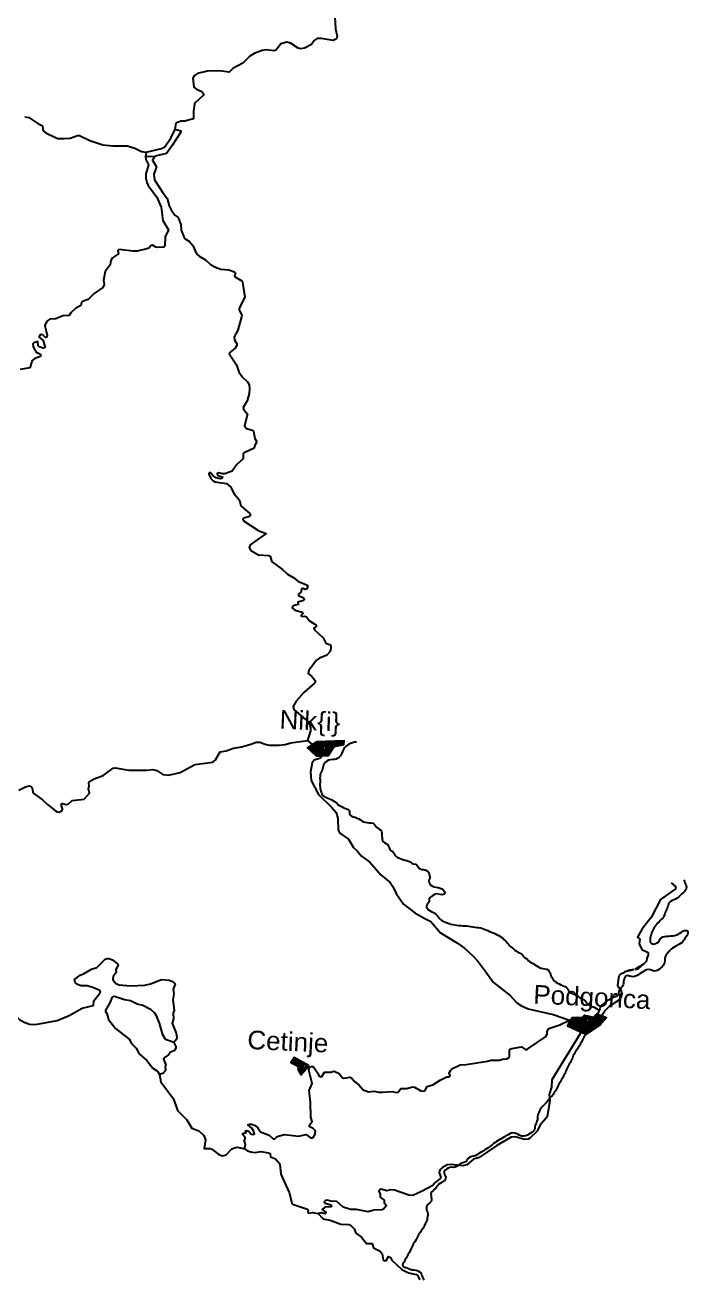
# Model space of a CAD drawing. Header units: metres. Extents: x 13.21 to 19.52, y 42.14 to 46.62.
# Drawn here: x 18.585 to 19.384, y 42.135 to 43.649 of the extents above; entities that cross this region are included whole.
import ezdxf

# ---------------------------------------------------------------- set-up
doc = ezdxf.new("R2010")
doc.units = ezdxf.units.M
doc.header["$MEASUREMENT"] = 0
for name, color, linetype in [('CESTE', 5, 'Continuous'), ('grad_ino', 252, 'Continuous'), ('naziv_ino', 252, 'Continuous'), ('PRUGE', 7, 'Continuous')]:
    doc.layers.add(name, color=color, linetype=linetype)
doc.styles.get("Standard").update_dxf_attribs({"font": 'arial.ttf'})

# ---------------------------------------------------------------- blocks, each defined once
blk = doc.blocks.new('*X43')
at = {"color": 0}
for p, q in [((18.9055, 42.3974), (18.9206, 42.3969)), ((18.9061, 42.3983), (18.9189, 42.3979)), ((18.9066, 42.3992), (18.9172, 42.3988)), ((18.9069, 42.3965), (18.9223, 42.396)), ((18.9072, 42.4001), (18.9155, 42.3998)), ((18.9078, 42.401), (18.9138, 42.4008)), ((18.9083, 42.4018), (18.9121, 42.4017)), ((18.9087, 42.3955), (18.924, 42.395)), ((18.9089, 42.4027), (18.9105, 42.4027)), ((18.9106, 42.3946), (18.9199, 42.3942)), ((18.9124, 42.3936), (18.9192, 42.3934)), ((18.9138, 42.3891), (18.9234, 42.3887)), ((18.914, 42.3899), (18.9241, 42.3896)), ((18.9142, 42.3908), (18.9249, 42.3905)), ((18.9143, 42.3926), (18.9192, 42.3925)), ((18.9144, 42.3917), (18.9201, 42.3915)), ((18.9144, 42.3881), (18.9226, 42.3879)), ((18.9149, 42.3872), (18.9218, 42.387)), ((18.9155, 42.3863), (18.921, 42.3861)), ((18.9161, 42.3854), (18.9202, 42.3852)), ((18.9166, 42.3845), (18.9195, 42.3844)), ((18.9172, 42.3835), (18.9187, 42.3835)), ((18.9177, 42.3826), (18.9179, 42.3826)), ((18.9229, 42.3914), (18.9257, 42.3913)), ((18.9234, 42.3941), (18.9256, 42.3941)), ((18.9238, 42.3923), (18.9265, 42.3922)), ((18.924, 42.3932), (18.9273, 42.3931))]:
    blk.add_line(p, q, dxfattribs=at)
blk = doc.blocks.new('*X44')
at = {"color": 0}
for p, q in [((19.2736, 42.4554), (19.2763, 42.4553)), ((19.239, 42.4414), (19.2744, 42.4401)), ((19.2395, 42.4422), (19.2756, 42.4409)), ((19.24, 42.4431), (19.2769, 42.4418)), ((19.2405, 42.444), (19.2781, 42.4426)), ((19.241, 42.4449), (19.2789, 42.4435)), ((19.241, 42.4404), (19.2731, 42.4392)), ((19.2415, 42.4458), (19.2796, 42.4444)), ((19.242, 42.4467), (19.2622, 42.4459)), ((19.2425, 42.4475), (19.2609, 42.4469)), ((19.243, 42.4484), (19.2607, 42.4478)), ((19.2434, 42.4493), (19.2612, 42.4486)), ((19.2439, 42.4502), (19.2835, 42.4487)), ((19.2444, 42.4511), (19.2843, 42.4496)), ((19.2497, 42.4518), (19.2851, 42.4505)), ((19.2575, 42.4524), (19.2698, 42.4519)), ((19.2582, 42.4533), (19.2656, 42.453)), ((19.259, 42.4541), (19.2614, 42.454)), ((19.2638, 42.4458), (19.2804, 42.4452)), ((19.2652, 42.4485), (19.2827, 42.4478)), ((19.2653, 42.4467), (19.2812, 42.4461)), ((19.2656, 42.4476), (19.282, 42.447)), ((19.2706, 42.4519), (19.2858, 42.4513)), ((19.2713, 42.4528), (19.2842, 42.4523)), ((19.2721, 42.4536), (19.2816, 42.4533)), ((19.2729, 42.4545), (19.279, 42.4543)), ((19.2431, 42.4394), (19.2719, 42.4383)), ((19.2452, 42.4384), (19.2706, 42.4375)), ((19.2473, 42.4375), (19.2694, 42.4366)), ((19.2494, 42.4365), (19.2681, 42.4358)), ((19.2515, 42.4355), (19.2669, 42.4349)), ((19.2536, 42.4345), (19.2656, 42.4341)), ((19.2557, 42.4335), (19.2644, 42.4332)), ((19.2578, 42.4326), (19.2631, 42.4324)), ((19.2599, 42.4316), (19.2619, 42.4315))]:
    blk.add_line(p, q, dxfattribs=at)
blk = doc.blocks.new('*X45')
at = {"color": 0}
for p, q in [((18.9256, 42.7766), (18.9435, 42.776)), ((18.9267, 42.7775), (18.9434, 42.7769)), ((18.9267, 42.7757), (18.9446, 42.775)), ((18.9277, 42.7747), (18.9544, 42.7738)), ((18.9279, 42.7783), (18.9439, 42.7778)), ((18.9287, 42.7738), (18.9538, 42.7729)), ((18.9292, 42.7792), (18.9573, 42.7782)), ((18.9297, 42.7729), (18.9532, 42.772)), ((18.9305, 42.78), (18.961, 42.779)), ((18.9317, 42.7809), (18.9648, 42.7797)), ((18.933, 42.7817), (18.9686, 42.7805)), ((18.9343, 42.7826), (18.9687, 42.7814)), ((18.9356, 42.7835), (18.9688, 42.7823)), ((18.9368, 42.7843), (18.969, 42.7832)), ((18.9468, 42.775), (18.955, 42.7747)), ((18.9475, 42.7848), (18.9691, 42.7841)), ((18.9478, 42.7776), (18.9567, 42.7773)), ((18.948, 42.7758), (18.9555, 42.7756)), ((18.9482, 42.7767), (18.9561, 42.7764)), ((18.9585, 42.7854), (18.9692, 42.785)), ((18.9307, 42.7719), (18.9526, 42.7712)), ((18.9317, 42.771), (18.952, 42.7703)), ((18.9328, 42.77), (18.9515, 42.7694)), ((18.9338, 42.7691), (18.9509, 42.7685)), ((18.9348, 42.7682), (18.9503, 42.7676)), ((18.9358, 42.7672), (18.9415, 42.767))]:
    blk.add_line(p, q, dxfattribs=at)

msp = doc.modelspace()

# ---------------------------------------------------------------- linework, layer by layer
at = {"layer": 'CESTE'}
for p, q in [((18.7306, 43.4952), (18.7301, 43.4902)), ((18.7301, 43.4902), (18.7418, 43.4907)), ((19.1248, 42.5258), (19.1306, 42.5195)), ((19.1248, 42.5258), (19.1306, 42.5195)), ((19.1306, 42.5195), (19.1405, 42.5066)), ((19.3305, 42.5158), (19.3201, 42.5094)), ((19.3362, 42.5298), (19.3361, 42.5267)), ((19.3105, 42.5073), (19.3077, 42.5063)), ((19.3105, 42.5073), (19.3189, 42.5093)), ((18.6875, 42.4701), (18.6814, 42.4596)), ((19.2612, 42.4431), (19.2414, 42.4485))]:
    msp.add_line(p, q, dxfattribs=at)
for points in [[(18.9713, 43.6709), (18.9669, 43.6694), (18.9635, 43.6668), (18.9585, 43.6586), (18.9593, 43.6443), (18.9611, 43.6354), (18.9605, 43.6319), (18.9564, 43.6301), (18.9419, 43.6324), (18.9369, 43.6324), (18.9332, 43.6302), (18.93, 43.6254), (18.9216, 43.6208)], [(18.8901, 43.6214), (18.8872, 43.6185), (18.885, 43.6177), (18.8753, 43.6189), (18.8706, 43.618), (18.8618, 43.6147), (18.856, 43.6113), (18.8474, 43.6026), (18.8355, 43.5961), (18.831, 43.5918), (18.8191, 43.5935), (18.8043, 43.5932), (18.7927, 43.5902), (18.7889, 43.5879), (18.7869, 43.5846), (18.7883, 43.5739), (18.7916, 43.5713), (18.7979, 43.5684), (18.8002, 43.5653), (18.7995, 43.5636), (18.7901, 43.5553), (18.7892, 43.5536), (18.7877, 43.5447), (18.7879, 43.5356), (18.7785, 43.5332)], [(18.9142, 43.6209), (18.9049, 43.6269), (18.9003, 43.6279), (18.8933, 43.626), (18.8901, 43.6214)], [(18.9216, 43.6208), (18.917, 43.6198), (18.9142, 43.6209)], [(18.5844, 43.5381), (18.5891, 43.537), (18.6001, 43.5298), (18.6043, 43.528), (18.6058, 43.5266), (18.6067, 43.5212), (18.6097, 43.5185), (18.6221, 43.5127), (18.6244, 43.512), (18.6317, 43.5119)], [(18.7658, 43.5232), (18.7671, 43.5304), (18.7685, 43.5317), (18.7731, 43.5333), (18.7785, 43.5332)], [(18.6317, 43.5119), (18.639, 43.5123), (18.648, 43.5154), (18.6504, 43.5153), (18.6627, 43.5093), (18.6784, 43.5041), (18.6906, 43.503), (18.7079, 43.503), (18.717, 43.5003), (18.725, 43.4961), (18.7306, 43.4952)], [(18.7306, 43.4952), (18.7492, 43.4998), (18.7531, 43.5018), (18.7609, 43.513), (18.7658, 43.5232)], [(18.7658, 43.5232), (18.7726, 43.5212), (18.7725, 43.5194), (18.762, 43.5032)], [(18.762, 43.5032), (18.7552, 43.4936), (18.7418, 43.4907)], [(18.7301, 43.4902), (18.7303, 43.4866), (18.7337, 43.4799), (18.7305, 43.4694), (18.7304, 43.464), (18.7316, 43.4587), (18.733, 43.4553), (18.7438, 43.4412), (18.7487, 43.4291), (18.7508, 43.4131), (18.7576, 43.4016), (18.7535, 43.3933), (18.7533, 43.3825), (18.752, 43.3809), (18.7448, 43.3803), (18.7425, 43.3807), (18.7385, 43.3832), (18.7368, 43.3828), (18.7338, 43.3797), (18.7317, 43.3788), (18.72, 43.376), (18.7151, 43.3759), (18.6979, 43.3778), (18.6967, 43.3766), (18.6973, 43.3729), (18.6902, 43.368), (18.6883, 43.3647), (18.6872, 43.3593), (18.6812, 43.3516), (18.6793, 43.3409), (18.6803, 43.3356), (18.6787, 43.3322), (18.668, 43.3248), (18.6607, 43.3176), (18.6541, 43.3152), (18.6526, 43.3137), (18.6521, 43.3102), (18.6461, 43.3072), (18.6398, 43.3017), (18.6378, 43.2985), (18.6304, 43.2979), (18.6219, 43.2944), (18.6145, 43.2939), (18.611, 43.2915), (18.6086, 43.2864), (18.6115, 43.2741), (18.6109, 43.2721), (18.6095, 43.272), (18.6062, 43.2752), (18.6041, 43.2753), (18.602, 43.2742), (18.6019, 43.2724), (18.6067, 43.2683), (18.6089, 43.2597), (18.6064, 43.259), (18.6019, 43.2605), (18.6006, 43.2619), (18.6003, 43.267), (18.5955, 43.2655), (18.594, 43.2642), (18.5946, 43.2606), (18.5981, 43.254), (18.6024, 43.2521), (18.6038, 43.2507), (18.6032, 43.2489), (18.5966, 43.2465), (18.5933, 43.2439), (18.5905, 43.2351), (18.5789, 43.2332)], [(18.7418, 43.4907), (18.7386, 43.4859), (18.7431, 43.4777), (18.7399, 43.469), (18.7407, 43.4619), (18.7512, 43.4457), (18.7563, 43.4396), (18.7584, 43.4308), (18.7611, 43.4257), (18.7652, 43.4192), (18.769, 43.4169), (18.7699, 43.4153), (18.7724, 43.4083), (18.773, 43.4012), (18.7766, 43.3926), (18.7777, 43.391), (18.7832, 43.3874), (18.7872, 43.3829), (18.7916, 43.3726), (18.7945, 43.3698), (18.8023, 43.3653), (18.8085, 43.3598), (18.8144, 43.3565), (18.821, 43.3541), (18.8306, 43.3535), (18.8373, 43.351), (18.8386, 43.3496), (18.8373, 43.3462), (18.8384, 43.3446), (18.846, 43.34), (18.847, 43.3384), (18.8497, 43.3205), (18.8431, 43.307), (18.8431, 43.3053), (18.8461, 43.2984), (18.8459, 43.2967), (18.8414, 43.2808), (18.8369, 43.2726), (18.8373, 43.269), (18.8402, 43.2641), (18.8401, 43.2623), (18.8381, 43.259), (18.8316, 43.2536), (18.831, 43.2519), (18.8398, 43.239), (18.8424, 43.2303), (18.8469, 43.2239), (18.8531, 43.2184), (18.8548, 43.215), (18.8556, 43.2097), (18.8549, 43.2043), (18.8525, 43.1955), (18.8479, 43.1872), (18.8482, 43.1855), (18.853, 43.1793), (18.8495, 43.1652), (18.8516, 43.1621), (18.8586, 43.1602), (18.8601, 43.159), (18.8618, 43.15), (18.8639, 43.1468), (18.8639, 43.145), (18.8618, 43.1418), (18.8611, 43.1383), (18.8489, 43.1326), (18.8478, 43.131), (18.8478, 43.1256), (18.8402, 43.1186), (18.8344, 43.1107), (18.8256, 43.1075), (18.8232, 43.1073), (18.8185, 43.1085), (18.8166, 43.1079), (18.8167, 43.1059), (18.8231, 43.1034), (18.822, 43.1018), (18.8199, 43.1013), (18.8151, 43.1025), (18.8114, 43.1049), (18.8089, 43.1082), (18.8073, 43.1088), (18.8063, 43.1069), (18.8086, 43.1018), (18.8114, 43.0989), (18.8135, 43.0979), (18.8278, 43.0957), (18.8325, 43.0916), (18.8369, 43.0832), (18.8434, 43.0756), (18.8451, 43.0686), (18.8564, 43.0591), (18.8566, 43.0573), (18.8553, 43.0559), (18.8485, 43.0539), (18.8475, 43.0522), (18.8482, 43.0505), (18.8666, 43.0387), (18.8754, 43.0353), (18.8562, 43.0218), (18.855, 43.0183), (18.8569, 43.015), (18.8664, 43.0098), (18.8787, 43.0088), (18.8805, 43.0079), (18.8818, 43.0026), (18.8831, 43.001), (18.8953, 42.9921), (18.9013, 42.9865), (18.909, 42.9821), (18.9135, 42.9778), (18.9243, 42.9735), (18.9257, 42.9722), (18.9246, 42.9686), (18.9227, 42.968), (18.9204, 42.969), (18.918, 42.9686), (18.9177, 42.9652), (18.9146, 42.9622), (18.9144, 42.9607), (18.9207, 42.9579), (18.9216, 42.9562), (18.9207, 42.9545), (18.9137, 42.9526), (18.914, 42.9496), (18.909, 42.9486), (18.9073, 42.9474), (18.9068, 42.9457), (18.9102, 42.9431), (18.9193, 42.9407), (18.9199, 42.9389), (18.9177, 42.9361), (18.9198, 42.9351), (18.9223, 42.9356), (18.924, 42.9348), (18.9279, 42.93), (18.9353, 42.9254), (18.9361, 42.9236), (18.933, 42.9211), (18.9337, 42.9193), (18.9444, 42.9096), (18.9473, 42.903), (18.9519, 42.9015), (18.9533, 42.9001), (18.9535, 42.8965), (18.9526, 42.8929), (18.9486, 42.8885), (18.9399, 42.8852), (18.9363, 42.8828), (18.9269, 42.8702), (18.926, 42.8666), (18.9307, 42.8628), (18.9345, 42.8581), (18.9346, 42.8564), (18.9336, 42.8547), (18.9209, 42.8438), (18.9117, 42.8333)], [(18.9117, 42.8333), (18.9082, 42.8266), (18.9089, 42.8231), (18.9206, 42.8132)], [(18.9206, 42.8132), (18.9271, 42.8079), (18.929, 42.8009), (18.9289, 42.7973), (18.9252, 42.7859)], [(18.5774, 42.7256), (18.5854, 42.7298), (18.59, 42.7311), (18.5921, 42.7304), (18.5934, 42.7288), (18.5941, 42.7235), (18.5953, 42.7219), (18.6057, 42.7143), (18.6116, 42.7086), (18.6215, 42.7007), (18.6233, 42.6995), (18.6257, 42.6991), (18.6293, 42.7014), (18.6297, 42.7032), (18.6282, 42.7085), (18.6298, 42.7097), (18.6343, 42.7086), (18.6367, 42.7091), (18.6414, 42.7132), (18.6559, 42.7148), (18.6626, 42.7221), (18.6613, 42.7273), (18.6621, 42.7309), (18.6617, 42.7344), (18.6626, 42.7361), (18.6681, 42.7396), (18.6791, 42.7435), (18.6909, 42.7525), (18.6932, 42.7528), (18.7099, 42.7499), (18.7318, 42.7499), (18.739, 42.7506), (18.7435, 42.7494), (18.7508, 42.7446), (18.7579, 42.7438), (18.7718, 42.7471), (18.7895, 42.7566), (18.811, 42.7597), (18.8142, 42.7623), (18.8202, 42.772), (18.8273, 42.7732), (18.8361, 42.7764), (18.8456, 42.7779), (18.8569, 42.7812), (18.8633, 42.7838), (18.868, 42.7837), (18.8744, 42.7811), (18.8792, 42.7801), (18.8913, 42.78), (18.8985, 42.7808), (18.9052, 42.783), (18.9252, 42.7859)], [(18.9252, 42.7859), (18.9363, 42.7765), (18.9426, 42.7688), (18.9416, 42.7654), (18.9398, 42.7641), (18.9332, 42.7619), (18.9308, 42.7588), (18.929, 42.7481), (18.9298, 42.7374), (18.9386, 42.7207), (18.9547, 42.7049), (18.9598, 42.6987), (18.9619, 42.6917), (18.9625, 42.6774), (18.9643, 42.6741), (18.9748, 42.6666), (18.9807, 42.6568), (18.9854, 42.6527), (18.9902, 42.6464), (19.0007, 42.639), (19.0137, 42.6238), (19.0249, 42.6143), (19.0283, 42.6096), (19.0323, 42.6011), (19.041, 42.5883), (19.0547, 42.578), (19.066, 42.5713), (19.0742, 42.5675), (19.0859, 42.5538), (19.1064, 42.5412), (19.1149, 42.5348), (19.1248, 42.5258)], [(19.364, 42.6139), (19.3687, 42.6099), (19.3694, 42.6081), (19.3688, 42.6064), (19.3511, 42.5941), (19.3397, 42.5724), (19.3288, 42.5584), (19.3232, 42.5484), (19.3261, 42.5459), (19.3253, 42.5406), (19.3284, 42.5337), (19.3362, 42.5298)], [(18.6672, 42.4661), (18.6676, 42.4715), (18.6748, 42.4808), (18.6758, 42.4826), (18.6751, 42.484), (18.6666, 42.4877), (18.6598, 42.4896), (18.6525, 42.4898), (18.648, 42.4912), (18.6451, 42.494), (18.6442, 42.4975), (18.651, 42.5026), (18.6553, 42.5042), (18.6647, 42.5099), (18.6711, 42.5121), (18.6813, 42.5221), (18.6835, 42.5229), (18.6859, 42.5228), (18.6902, 42.5211), (18.6968, 42.5159), (18.6972, 42.5142), (18.6944, 42.5093), (18.6948, 42.5058), (18.6911, 42.5012), (18.6904, 42.4976), (18.6938, 42.4929), (18.698, 42.4911), (18.7123, 42.4898), (18.7293, 42.4906), (18.7362, 42.4922), (18.7491, 42.4974), (18.7587, 42.4966), (18.7631, 42.4952), (18.7658, 42.4923), (18.7632, 42.4853), (18.7643, 42.4801), (18.763, 42.4729), (18.7646, 42.4605), (18.7635, 42.457), (18.7637, 42.4499), (18.7621, 42.4449), (18.7669, 42.4328), (18.7679, 42.4275), (18.7676, 42.4257), (18.7641, 42.4216)], [(19.3201, 42.5094), (19.3245, 42.5107), (19.3305, 42.5158)], [(19.3361, 42.5267), (19.3344, 42.5233), (19.3343, 42.5197), (19.3305, 42.5158)], [(19.1405, 42.5066), (19.1496, 42.494), (19.1696, 42.4782), (19.1779, 42.4694), (19.1833, 42.4658), (19.1916, 42.4621), (19.2218, 42.4554), (19.2414, 42.4485)], [(19.2612, 42.4431), (19.2676, 42.4457), (19.2724, 42.4464), (19.2763, 42.4484), (19.2841, 42.4595), (19.2896, 42.4654), (19.3023, 42.4737), (19.3042, 42.477), (19.3049, 42.4805), (19.3038, 42.484), (19.3, 42.4886), (19.2996, 42.4903), (19.3008, 42.4993), (19.3018, 42.5027), (19.3033, 42.5042), (19.3077, 42.5063)], [(19.3189, 42.5093), (19.3142, 42.5087), (19.3105, 42.5073)], [(18.7641, 42.4216), (18.7552, 42.4245), (18.7536, 42.4258), (18.7507, 42.4308), (18.7469, 42.4449), (18.7432, 42.4534), (18.7413, 42.4567), (18.7367, 42.4609), (18.7267, 42.4659), (18.7199, 42.4678), (18.7118, 42.4718), (18.7048, 42.4731), (18.6936, 42.4766), (18.6911, 42.4768), (18.6893, 42.4758), (18.6875, 42.4701)], [(18.4963, 42.4593), (18.5028, 42.4646), (18.5072, 42.4662), (18.512, 42.4668), (18.5144, 42.4667), (18.5176, 42.464), (18.5219, 42.4623), (18.5272, 42.4586), (18.5316, 42.4571), (18.5388, 42.4572), (18.5601, 42.4607), (18.5691, 42.4578), (18.5779, 42.4493), (18.5835, 42.4458), (18.5902, 42.4437), (18.5974, 42.4432), (18.6233, 42.4481), (18.6381, 42.4542), (18.6537, 42.4627), (18.6672, 42.4661)], [(18.6814, 42.4596), (18.6834, 42.4563), (18.6854, 42.4493), (18.6939, 42.4384), (18.7104, 42.4254), (18.7131, 42.4204), (18.7186, 42.4145), (18.7223, 42.4078), (18.7315, 42.3996), (18.739, 42.3903), (18.7443, 42.3867), (18.7468, 42.3828)], [(18.8493, 42.2933), (18.8504, 42.2986), (18.8488, 42.3037), (18.8502, 42.3052), (18.8501, 42.3069), (18.8474, 42.31), (18.8474, 42.3117), (18.8515, 42.313), (18.8506, 42.315), (18.8523, 42.3153), (18.8544, 42.3143), (18.8571, 42.3112), (18.8594, 42.3106), (18.8613, 42.3112), (18.8604, 42.3148), (18.8583, 42.3181), (18.8534, 42.322), (18.8553, 42.323), (18.8578, 42.3231), (18.8621, 42.3213), (18.8654, 42.3187), (18.8685, 42.3138), (18.879, 42.3096), (18.8838, 42.3054), (18.8859, 42.3051), (18.8887, 42.3081), (18.8977, 42.3104), (18.9144, 42.3085), (18.9239, 42.3103), (18.9288, 42.3065), (18.931, 42.3066), (18.9329, 42.3078), (18.9347, 42.3112), (18.935, 42.3147), (18.9323, 42.3176), (18.9283, 42.3198), (18.9275, 42.3213), (18.9308, 42.3262), (18.9293, 42.3315), (18.929, 42.3494), (18.9273, 42.3637), (18.931, 42.3721), (18.9268, 42.388), (18.9279, 42.3915), (18.9299, 42.3926), (18.932, 42.3926), (18.938, 42.3846), (18.9389, 42.3811), (18.9408, 42.3801), (18.9428, 42.3806), (18.9458, 42.3855), (18.953, 42.3858), (18.9576, 42.3867), (18.9637, 42.3839), (18.967, 42.3791), (18.9692, 42.3784), (18.9764, 42.3796), (18.9783, 42.3789), (18.982, 42.3742), (18.9871, 42.3703), (18.9926, 42.3645), (18.999, 42.3619), (19.0062, 42.3626), (19.0108, 42.3615), (19.0157, 42.3614), (19.0276, 42.3623), (19.0323, 42.3612), (19.0345, 42.3614), (19.0378, 42.366), (19.0452, 42.3661), (19.052, 42.368), (19.0544, 42.3676), (19.0622, 42.3633), (19.0645, 42.3628), (19.0668, 42.3633), (19.0696, 42.3683), (19.0764, 42.3702), (19.0854, 42.3762), (19.0935, 42.3802), (19.0961, 42.3801), (19.0972, 42.3811), (19.0962, 42.3848), (19.0982, 42.388), (19.0996, 42.3895), (19.1093, 42.3946), (19.1166, 42.3947), (19.1426, 42.3988), (19.1469, 42.4003), (19.1566, 42.4001), (19.161, 42.4015), (19.1658, 42.4019), (19.1679, 42.4028), (19.1689, 42.4044), (19.169, 42.4116), (19.1698, 42.4132), (19.1717, 42.4143), (19.1836, 42.4162), (19.1886, 42.4127), (19.1909, 42.4137), (19.2123, 42.4283), (19.2145, 42.4314), (19.2144, 42.4351), (19.2164, 42.4383), (19.2295, 42.4428), (19.2414, 42.4485)], [(19.2612, 42.4431), (19.2199, 42.3763), (19.2196, 42.3674), (19.2168, 42.3586), (19.2177, 42.3515), (19.2145, 42.3319), (19.2054, 42.3214), (19.2022, 42.3146), (19.1934, 42.3061), (19.1916, 42.3049), (19.1869, 42.3044), (19.1756, 42.3077), (19.1709, 42.3072), (19.1538, 42.2972), (19.1322, 42.2828), (19.1256, 42.2807), (19.1175, 42.274), (19.113, 42.2728), (19.0987, 42.2743), (19.0939, 42.2738), (19.088, 42.2706), (19.0851, 42.2678), (19.0842, 42.2643), (19.0861, 42.259), (19.0855, 42.2574), (19.0788, 42.2522), (19.0763, 42.2491), (19.0628, 42.2416), (19.0524, 42.237), (19.0477, 42.2371), (19.0303, 42.2433), (19.0254, 42.2436), (19.0208, 42.2426), (19.014, 42.2447), (19.0122, 42.2438), (19.0114, 42.2421), (19.0128, 42.2386), (19.0128, 42.235), (19.018, 42.2314), (19.0177, 42.2279), (19.0207, 42.2249), (19.0171, 42.2204), (19.015, 42.2196), (19.0054, 42.2191), (18.9986, 42.2173), (18.9846, 42.22), (18.9774, 42.2202), (18.9684, 42.2229), (18.9609, 42.2298), (18.9537, 42.23), (18.949, 42.2311), (18.9467, 42.2306), (18.9454, 42.2292), (18.9465, 42.2275), (18.9534, 42.2258), (18.9548, 42.2241), (18.9538, 42.2232), (18.9463, 42.2227), (18.943, 42.22), (18.948, 42.2162), (18.9466, 42.2149), (18.9423, 42.2161), (18.9383, 42.215)], [(18.7641, 42.4216), (18.7667, 42.4166), (18.7664, 42.4148), (18.7644, 42.4115), (18.7603, 42.4098), (18.7577, 42.4067), (18.7523, 42.403), (18.7518, 42.4014), (18.7545, 42.3945), (18.7535, 42.3928), (18.7541, 42.3875), (18.7516, 42.3845), (18.7468, 42.3828)], [(18.7468, 42.3828), (18.7486, 42.3739), (18.7637, 42.3534), (18.7684, 42.3396), (18.7799, 42.328), (18.786, 42.3181), (18.7944, 42.315), (18.8004, 42.3094), (18.8022, 42.3042), (18.8007, 42.2935), (18.8079, 42.2936), (18.8101, 42.2929), (18.8184, 42.2864), (18.8227, 42.2847), (18.8272, 42.2859), (18.8342, 42.2931), (18.8386, 42.2946), (18.8409, 42.295), (18.8493, 42.2933)], [(18.8493, 42.2933), (18.8528, 42.2908), (18.8572, 42.2894), (18.862, 42.2887), (18.869, 42.29), (18.8785, 42.2884), (18.8802, 42.2874), (18.8807, 42.2837), (18.8866, 42.281), (18.8919, 42.275), (18.8931, 42.2625), (18.9032, 42.2404), (18.9065, 42.228), (18.9078, 42.2266), (18.912, 42.2247), (18.9253, 42.2204), (18.9263, 42.2189), (18.9258, 42.2171), (18.927, 42.2154), (18.9314, 42.2163), (18.9383, 42.215)], [(18.9383, 42.215), (18.9437, 42.209), (18.9457, 42.2083), (18.9528, 42.2072), (18.9655, 42.2022), (18.9752, 42.202), (18.9773, 42.201), (18.9818, 42.1968), (18.9836, 42.1916), (18.9903, 42.1866), (18.9967, 42.1788), (19.0034, 42.1788), (19.0051, 42.1737), (19.013, 42.1696), (19.0152, 42.1664), (19.0164, 42.1592), (19.0179, 42.158), (19.0203, 42.1583), (19.0232, 42.1632), (19.0254, 42.1622), (19.0269, 42.1589), (19.0391, 42.1477), (19.0471, 42.1438), (19.0564, 42.1417), (19.058, 42.1405), (19.0607, 42.1352)]]:
    msp.add_lwpolyline(points, dxfattribs=at)
at = {"layer": 'grad_ino'}
for points in [[(18.9499, 42.767), (18.936, 42.7671), (18.9255, 42.7767), (18.9327, 42.7815), (18.9369, 42.7843), (18.9693, 42.7859), (18.9686, 42.7805), (18.9573, 42.7782)], [(19.282, 42.4531), (19.2861, 42.4516), (19.2781, 42.4426), (19.2611, 42.431), (19.239, 42.4413), (19.2421, 42.447), (19.2448, 42.4517), (19.2571, 42.4519), (19.2593, 42.4546), (19.2704, 42.4518), (19.2742, 42.4561)], [(18.9273, 42.3931), (18.9093, 42.4033), (18.9054, 42.3973), (18.9146, 42.3925), (18.9138, 42.3891), (18.9178, 42.3825)]]:
    msp.add_lwpolyline(points, close=True, dxfattribs=at)
for centre in [(18.9458, 42.7766), (19.2631, 42.4476), (18.9216, 42.3929)]:
    msp.add_circle(centre, 0.0018, dxfattribs=at)
at = {"layer": 'PRUGE'}
for points in [[(18.9843, 42.7838), (18.9819, 42.7835), (18.9796, 42.7829), (18.9773, 42.7822), (18.9753, 42.7812), (18.9734, 42.7801), (18.9718, 42.7787), (18.9705, 42.7772), (18.9693, 42.7756), (18.9682, 42.774), (18.9674, 42.7723), (18.9668, 42.7706), (18.9661, 42.7689), (18.965, 42.7672), (18.9637, 42.7657), (18.9621, 42.7644), (18.9601, 42.7633), (18.9578, 42.7629), (18.9553, 42.7629), (18.9529, 42.7624), (18.9506, 42.7618), (18.9486, 42.7608), (18.9469, 42.7595), (18.9457, 42.7579), (18.9448, 42.7563), (18.9442, 42.7545), (18.9438, 42.7528), (18.9433, 42.751), (18.9425, 42.7493), (18.9418, 42.7476), (18.9412, 42.7458), (18.9408, 42.7441), (18.9405, 42.7423), (18.9403, 42.7405), (18.9406, 42.7387), (18.9408, 42.7369), (18.9405, 42.7352), (18.9403, 42.7334), (18.9404, 42.7316), (18.9406, 42.7298), (18.9407, 42.728), (18.941, 42.7262), (18.9415, 42.7245), (18.9422, 42.7227), (18.9426, 42.7209), (18.9437, 42.7194), (18.9456, 42.7182), (18.9476, 42.7172), (18.9497, 42.7163), (18.9519, 42.7154), (18.954, 42.7145), (18.9559, 42.7134), (18.9578, 42.7123), (18.9596, 42.711), (18.9611, 42.7096), (18.9625, 42.7081), (18.9642, 42.7069), (18.9662, 42.7059), (18.9683, 42.7049), (18.9704, 42.704), (18.9725, 42.7031), (18.9749, 42.7025), (18.9758, 42.701), (18.9758, 42.6991), (18.9758, 42.6973), (18.9767, 42.6956), (18.9784, 42.6944), (18.9807, 42.6938), (18.983, 42.6931), (18.9851, 42.6922), (18.9872, 42.6912), (18.9891, 42.6901), (18.9909, 42.6889), (18.9928, 42.6877), (18.995, 42.687), (18.9973, 42.6866), (18.9997, 42.6863), (19.0022, 42.6863), (19.0045, 42.6858), (19.0061, 42.6845), (19.0073, 42.6829), (19.0085, 42.6813), (19.01, 42.6799), (19.0119, 42.6788), (19.0136, 42.6776), (19.0145, 42.6759), (19.0148, 42.6741), (19.015, 42.6723), (19.0151, 42.6705), (19.0153, 42.6687), (19.0155, 42.6669), (19.0159, 42.6651), (19.017, 42.6635), (19.0185, 42.6621), (19.0205, 42.661), (19.0221, 42.6597), (19.0233, 42.6581), (19.0239, 42.6564), (19.0245, 42.6546), (19.0257, 42.6531), (19.0277, 42.6521), (19.0292, 42.6506), (19.0302, 42.649), (19.0308, 42.6473), (19.0322, 42.6458), (19.034, 42.6446), (19.0362, 42.6437), (19.0383, 42.6429), (19.0405, 42.6421), (19.0428, 42.6415), (19.0451, 42.6408), (19.0473, 42.6401), (19.0494, 42.6392), (19.051, 42.6378), (19.0529, 42.6368), (19.0554, 42.6365), (19.0572, 42.6353), (19.0585, 42.6338), (19.0594, 42.6321), (19.0611, 42.6309), (19.0634, 42.6302), (19.0658, 42.6301), (19.068, 42.6293), (19.0699, 42.6282), (19.0713, 42.6267), (19.072, 42.6249), (19.0725, 42.6232), (19.0729, 42.6214), (19.0727, 42.6196), (19.0721, 42.6179), (19.0715, 42.6161), (19.0719, 42.6144), (19.0728, 42.6127), (19.0742, 42.6112), (19.0761, 42.6101), (19.0782, 42.6092), (19.0805, 42.6087), (19.0829, 42.6082), (19.0852, 42.6076), (19.0872, 42.6066), (19.089, 42.6054), (19.0903, 42.6038), (19.0909, 42.6021), (19.09, 42.6003), (19.088, 42.5996), (19.0854, 42.5998), (19.0831, 42.6004), (19.0807, 42.6006), (19.0807, 42.6006), (19.0784, 42.6001), (19.0766, 42.5989), (19.0749, 42.5976), (19.0734, 42.5962), (19.0721, 42.5946), (19.0719, 42.5929), (19.072, 42.5911), (19.0709, 42.5895), (19.0696, 42.5879), (19.0687, 42.5863), (19.0689, 42.5845), (19.0699, 42.5829), (19.0714, 42.5814), (19.0733, 42.5803), (19.0752, 42.5792), (19.0771, 42.5781), (19.0791, 42.577), (19.0807, 42.5757), (19.0821, 42.5742), (19.0834, 42.5727), (19.0846, 42.5711), (19.0859, 42.5696), (19.0876, 42.5683), (19.0896, 42.5673), (19.0917, 42.5664), (19.0939, 42.5657), (19.0961, 42.5649), (19.0984, 42.5643), (19.1008, 42.5639), (19.1031, 42.5634), (19.1055, 42.563), (19.1079, 42.5626), (19.1103, 42.5624), (19.1127, 42.5623), (19.1151, 42.5621), (19.1175, 42.562), (19.12, 42.5618), (19.1224, 42.5614), (19.1247, 42.5611), (19.1271, 42.5606), (19.1295, 42.5602), (19.1319, 42.56), (19.1343, 42.5597), (19.1365, 42.559), (19.1386, 42.5581), (19.1407, 42.5572), (19.1429, 42.5564), (19.145, 42.5555), (19.1471, 42.5546), (19.1492, 42.5537), (19.1513, 42.5528), (19.1534, 42.5518), (19.1554, 42.5508), (19.1573, 42.5497), (19.1591, 42.5485), (19.1608, 42.5472), (19.1622, 42.5458), (19.1636, 42.5443), (19.1652, 42.5429), (19.1666, 42.5414), (19.1678, 42.5399), (19.1691, 42.5384), (19.1705, 42.5369), (19.1722, 42.5356), (19.1738, 42.5343), (19.1754, 42.533), (19.1772, 42.5317), (19.179, 42.5305), (19.1811, 42.5296), (19.1831, 42.5286), (19.1846, 42.5272), (19.1858, 42.5256), (19.1872, 42.5241), (19.1889, 42.5229), (19.1905, 42.5215), (19.192, 42.5201), (19.1936, 42.5188), (19.1955, 42.5177), (19.1975, 42.5166), (19.1993, 42.5154), (19.2012, 42.5142), (19.2031, 42.5131), (19.2048, 42.5119), (19.207, 42.511), (19.2093, 42.5105), (19.2117, 42.5103), (19.2141, 42.5098), (19.216, 42.5088), (19.2169, 42.5071), (19.2179, 42.5055), (19.2186, 42.5038), (19.219, 42.502), (19.2199, 42.5003), (19.2209, 42.4987), (19.2219, 42.497), (19.2232, 42.4955), (19.2248, 42.4942), (19.2267, 42.493), (19.2287, 42.492), (19.2308, 42.4911), (19.2329, 42.4902), (19.235, 42.4893), (19.2371, 42.4884), (19.2387, 42.487), (19.2397, 42.4854), (19.2403, 42.4836), (19.2417, 42.4822), (19.2436, 42.4811), (19.2457, 42.4802), (19.2478, 42.4792), (19.2498, 42.4782), (19.2517, 42.4772), (19.2535, 42.4759), (19.2553, 42.4747), (19.2572, 42.4736), (19.2591, 42.4724), (19.2607, 42.4711), (19.2618, 42.4695), (19.2631, 42.468), (19.2647, 42.4667), (19.2667, 42.4656), (19.2688, 42.4647), (19.271, 42.4639), (19.273, 42.4629), (19.2748, 42.4617), (19.277, 42.46)], [(19.3793, 42.6177), (19.38, 42.616), (19.3806, 42.6142), (19.3812, 42.6125), (19.382, 42.6108), (19.3824, 42.609), (19.3821, 42.6072), (19.3815, 42.6055), (19.3803, 42.6039), (19.3788, 42.6025), (19.3772, 42.6011), (19.3757, 42.5997), (19.3743, 42.5983), (19.3728, 42.5969), (19.3711, 42.5956), (19.3693, 42.5944), (19.3673, 42.5934), (19.3651, 42.5926), (19.363, 42.5917), (19.3616, 42.5903), (19.3607, 42.5886), (19.3602, 42.5868), (19.3596, 42.5851), (19.359, 42.5833), (19.3583, 42.5816), (19.3574, 42.5799), (19.3567, 42.5782), (19.3562, 42.5765), (19.3556, 42.5747), (19.3548, 42.573), (19.3537, 42.5714), (19.3523, 42.57), (19.3508, 42.5685), (19.3493, 42.5671), (19.3478, 42.5657), (19.3465, 42.5642), (19.3452, 42.5627), (19.3441, 42.5611), (19.3432, 42.5594), (19.3423, 42.5577), (19.3413, 42.5561), (19.3405, 42.5544), (19.3401, 42.5526), (19.3396, 42.5509), (19.3391, 42.5491), (19.3386, 42.5474), (19.3384, 42.5456), (19.3385, 42.5438), (19.3388, 42.5419), (19.3404, 42.5407), (19.3427, 42.5402), (19.3451, 42.5407), (19.3472, 42.5416), (19.3489, 42.5429), (19.3497, 42.5446), (19.3506, 42.5463), (19.3519, 42.5478), (19.354, 42.5488), (19.3562, 42.5494), (19.3586, 42.5498), (19.3611, 42.5498), (19.3635, 42.5499), (19.3659, 42.5501), (19.3683, 42.5505), (19.3705, 42.5512), (19.3726, 42.5521), (19.3745, 42.5533), (19.3763, 42.5545), (19.378, 42.5558), (19.38, 42.5567), (19.38, 42.5567), (19.3826, 42.5566), (19.3839, 42.5553), (19.3841, 42.5534), (19.3836, 42.5516), (19.3827, 42.5499), (19.3817, 42.5483), (19.3806, 42.5467), (19.3795, 42.5451), (19.3784, 42.5435), (19.377, 42.542), (19.3752, 42.5408), (19.3733, 42.5397), (19.3713, 42.5387), (19.3694, 42.5376), (19.3675, 42.5364), (19.3657, 42.5352), (19.3639, 42.534), (19.3623, 42.5326), (19.3609, 42.5312), (19.3597, 42.5296), (19.3586, 42.528), (19.3575, 42.5264), (19.3568, 42.5247), (19.3564, 42.5229), (19.3562, 42.5211), (19.3562, 42.5193), (19.3559, 42.5176), (19.3551, 42.5159), (19.3542, 42.5142), (19.3529, 42.5127), (19.3513, 42.5113), (19.3497, 42.5099), (19.348, 42.5087), (19.3459, 42.5078), (19.3435, 42.5076), (19.3412, 42.5082), (19.3389, 42.509), (19.3366, 42.5095), (19.3366, 42.5095), (19.3343, 42.509), (19.3321, 42.5081), (19.3304, 42.5069), (19.3285, 42.5057), (19.3266, 42.5047), (19.3249, 42.5034), (19.323, 42.5023), (19.3208, 42.5014), (19.3185, 42.5008), (19.3161, 42.5009), (19.3138, 42.5016), (19.3114, 42.5021), (19.3114, 42.5021), (19.3093, 42.5015), (19.3079, 42.5), (19.3074, 42.4982), (19.3069, 42.4965), (19.3064, 42.4947), (19.3063, 42.4929), (19.3059, 42.4911), (19.3051, 42.4894), (19.3041, 42.4878), (19.3028, 42.4863), (19.3015, 42.4848), (19.3007, 42.4831), (19.3005, 42.4813), (19.3003, 42.4795), (19.2993, 42.4778), (19.2974, 42.4768), (19.2951, 42.4761), (19.293, 42.4753), (19.291, 42.4742), (19.2891, 42.4731), (19.2873, 42.4719), (19.2856, 42.4706), (19.284, 42.4693), (19.2823, 42.468), (19.2806, 42.4667), (19.2791, 42.4653), (19.2784, 42.4636), (19.2777, 42.4619), (19.277, 42.46)], [(19.277, 42.46), (19.2762, 42.4583), (19.2755, 42.4566), (19.2748, 42.4549), (19.2741, 42.4532), (19.2733, 42.4515), (19.2725, 42.4498), (19.2711, 42.4483), (19.2698, 42.4468), (19.2688, 42.4452), (19.268, 42.4435), (19.2672, 42.4418), (19.2664, 42.4401), (19.2652, 42.4385), (19.264, 42.4369), (19.2629, 42.4353), (19.2619, 42.4337), (19.261, 42.4321), (19.26, 42.4304), (19.259, 42.4288), (19.2581, 42.4271), (19.2573, 42.4254), (19.2565, 42.4237), (19.2556, 42.422), (19.2547, 42.4204), (19.2538, 42.4187), (19.2528, 42.4171), (19.2518, 42.4154), (19.2508, 42.4138), (19.2498, 42.4122), (19.2487, 42.4105), (19.2477, 42.4089), (19.2468, 42.4073), (19.2459, 42.4056), (19.2453, 42.4039), (19.2446, 42.4021), (19.2438, 42.4004), (19.2429, 42.3988), (19.242, 42.3971), (19.2411, 42.3954), (19.2403, 42.3937), (19.2394, 42.3921), (19.2386, 42.3904), (19.2378, 42.3887), (19.237, 42.387), (19.2363, 42.3853), (19.2355, 42.3836), (19.2346, 42.3819), (19.2337, 42.3802), (19.2328, 42.3786), (19.2318, 42.3769), (19.2308, 42.3753), (19.2299, 42.3736), (19.229, 42.372), (19.2281, 42.3703), (19.2272, 42.3686), (19.2264, 42.3669), (19.2257, 42.3652), (19.2248, 42.3635), (19.2237, 42.3619), (19.2225, 42.3604), (19.2215, 42.3588), (19.2203, 42.3572), (19.219, 42.3557), (19.2176, 42.3542), (19.2163, 42.3527), (19.2151, 42.3511), (19.2139, 42.3496), (19.2126, 42.3481), (19.2111, 42.3466), (19.2097, 42.3452), (19.2083, 42.3437), (19.207, 42.3422), (19.2059, 42.3406), (19.205, 42.3389), (19.2043, 42.3372), (19.2035, 42.3355), (19.203, 42.3337), (19.2028, 42.332), (19.2028, 42.3302), (19.2026, 42.3284), (19.202, 42.3266), (19.2014, 42.3249), (19.2007, 42.3232), (19.2001, 42.3214), (19.1997, 42.3197), (19.1994, 42.3179), (19.199, 42.3161), (19.1979, 42.3145), (19.1962, 42.3132), (19.1942, 42.3121), (19.1924, 42.311), (19.1905, 42.3098), (19.1885, 42.3088), (19.1862, 42.3084), (19.1838, 42.3086), (19.1816, 42.3094), (19.1796, 42.3104), (19.1776, 42.3114), (19.1753, 42.312), (19.1729, 42.3123), (19.1729, 42.3123), (19.1706, 42.3119), (19.1685, 42.3109), (19.1666, 42.3098), (19.1647, 42.3087), (19.1628, 42.3076), (19.1608, 42.3065), (19.1589, 42.3054), (19.1571, 42.3043), (19.1552, 42.3031), (19.1533, 42.302), (19.1515, 42.3008), (19.1498, 42.2995), (19.1482, 42.2982), (19.1465, 42.2969), (19.1448, 42.2956), (19.1431, 42.2944), (19.1413, 42.2932), (19.1394, 42.292), (19.1376, 42.2908), (19.1357, 42.2897), (19.1338, 42.2886), (19.132, 42.2874), (19.1302, 42.2862), (19.1283, 42.2851), (19.126, 42.2845), (19.1237, 42.284), (19.1215, 42.2831), (19.1196, 42.282), (19.1181, 42.2807), (19.1174, 42.2789), (19.1159, 42.2776), (19.1137, 42.2767), (19.1116, 42.2759), (19.1096, 42.2749), (19.1078, 42.2737), (19.1061, 42.2724), (19.1041, 42.2713), (19.1019, 42.2707), (19.0994, 42.2709), (19.0994, 42.2709), (19.097, 42.2706), (19.0948, 42.2699), (19.0929, 42.2688), (19.0913, 42.2674), (19.0902, 42.2658), (19.09, 42.264), (19.0904, 42.2623), (19.0912, 42.2605), (19.092, 42.2588), (19.0919, 42.2571), (19.091, 42.2554), (19.0894, 42.254), (19.0877, 42.2528), (19.0858, 42.2516), (19.0839, 42.2505), (19.0825, 42.249), (19.0814, 42.2474), (19.0802, 42.2459), (19.0787, 42.2444), (19.0773, 42.243), (19.0757, 42.2416), (19.0743, 42.2402), (19.0741, 42.2384), (19.0743, 42.2366), (19.0746, 42.2348), (19.075, 42.233), (19.075, 42.2312), (19.0744, 42.2295), (19.073, 42.228), (19.0712, 42.2267), (19.0696, 42.2254), (19.0689, 42.2237), (19.0687, 42.2219), (19.0689, 42.2201), (19.0693, 42.2183), (19.07, 42.2166), (19.0706, 42.2149), (19.0704, 42.2131), (19.0701, 42.2113), (19.0697, 42.2095), (19.0696, 42.2077), (19.0689, 42.206), (19.068, 42.2044), (19.0673, 42.2026), (19.0666, 42.2009), (19.0658, 42.1992), (19.0648, 42.1976), (19.0636, 42.196), (19.0625, 42.1944), (19.0615, 42.1928), (19.0604, 42.1912), (19.0594, 42.1895), (19.0584, 42.1879), (19.0575, 42.1862), (19.0567, 42.1846), (19.0558, 42.1829), (19.0548, 42.1812), (19.0538, 42.1796), (19.0529, 42.178), (19.052, 42.1763), (19.0512, 42.1746), (19.0503, 42.1729), (19.0495, 42.1712), (19.0487, 42.1695), (19.0478, 42.1679), (19.0469, 42.1662), (19.046, 42.1645), (19.0451, 42.1629), (19.0442, 42.1612), (19.0433, 42.1595), (19.0425, 42.1578), (19.0415, 42.1562), (19.0403, 42.1546), (19.0398, 42.1529), (19.0406, 42.1511), (19.0427, 42.1503), (19.045, 42.1496), (19.0472, 42.1489), (19.0493, 42.148), (19.0515, 42.1474), (19.0539, 42.1472), (19.0563, 42.1468), (19.0585, 42.146), (19.0604, 42.145), (19.0621, 42.1436), (19.063, 42.142), (19.0632, 42.1402), (19.0641, 42.1385), (19.065, 42.1369), (19.0661, 42.1351)]]:
    msp.add_lwpolyline(points, dxfattribs=at)

# ---------------------------------------------------------------- block references
at = {"layer": 'grad_ino'}
for name in ['*X45', '*X44', '*X43']:
    msp.add_blockref(name, (0, 0), dxfattribs=at)

# ---------------------------------------------------------------- texts
at = {"layer": 'naziv_ino'}
for s, rotation, p in [('Nik{i}', 357.3506, (18.8913, 42.8001)), ('Podgorica', 357.1601, (19.1973, 42.4686)), ('Cetinje', 357.3962, (18.8524, 42.4137))]:
    msp.add_text(s, height=0.02246, rotation=rotation, dxfattribs=at).set_placement(p)

doc.saveas('drawing.dxf')
